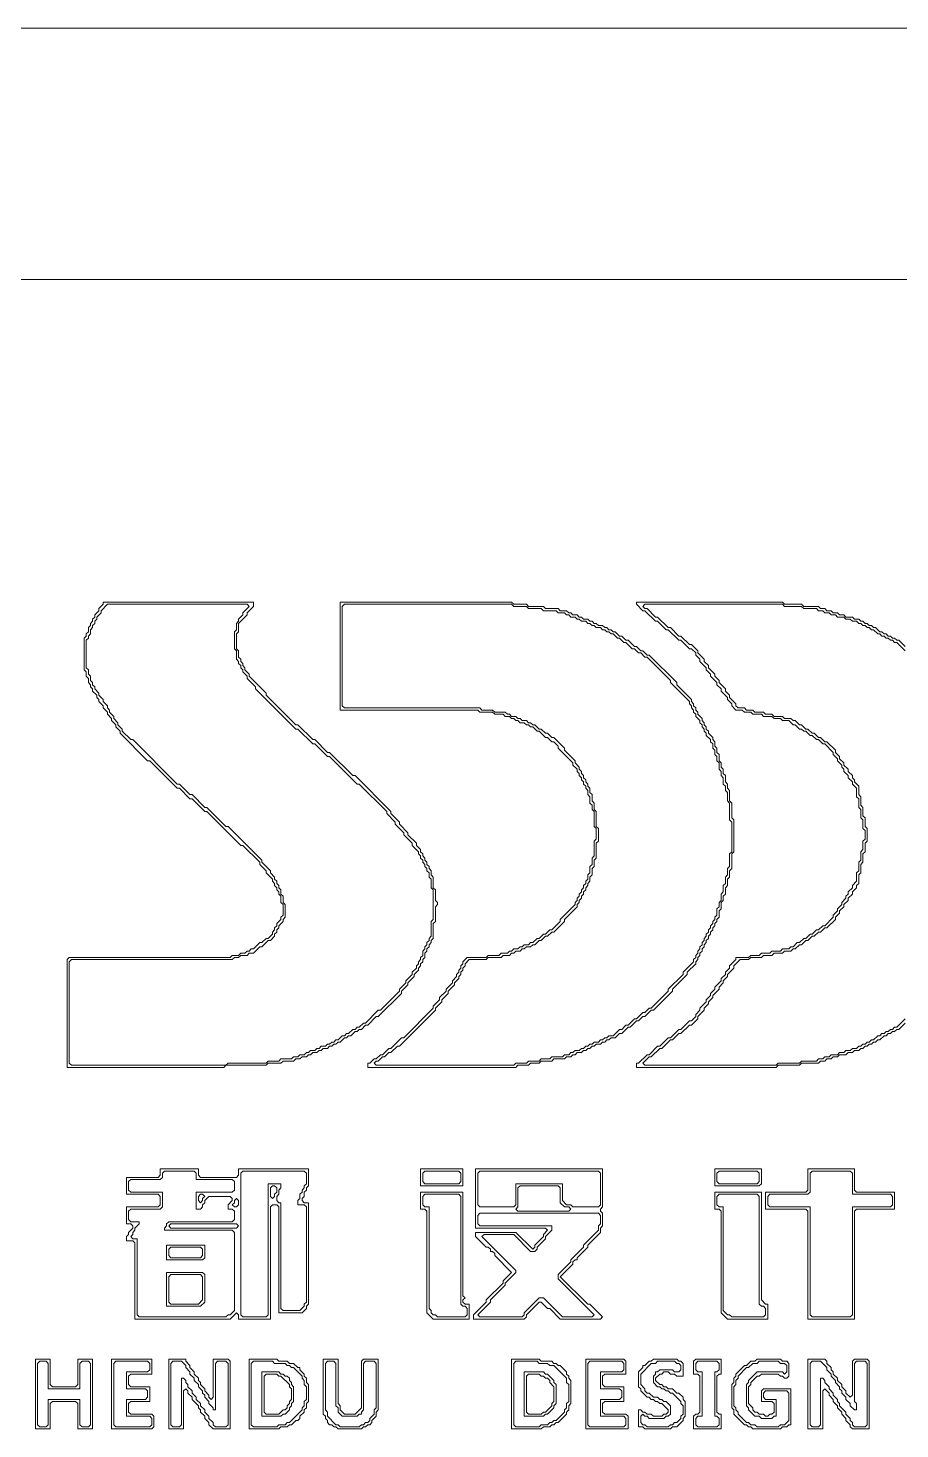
# Model space of a CAD drawing. Header units: millimetres. Extents: x 10 to 220, y 12 to 309.
# Drawn here: x 48 to 82.9, y 252.5 to 308.6 of the extents above; entities that cross this region are included whole.
import ezdxf

# ---------------------------------------------------------------- set-up
doc = ezdxf.new("R2010")
doc.units = ezdxf.units.MM
for name, color, linetype, lineweight in [('PAGE_001_TRACE_CURVE', 6, 'Continuous', 0), ('PAGE_001_TRACE_STRAIGHT', 5, 'Continuous', 0), ('PAGE_001_TRACE_TEXT_SYMBOL', 6, 'Continuous', 0)]:
    doc.layers.add(name, color=color, linetype=linetype, lineweight=lineweight)

msp = doc.modelspace()

# ---------------------------------------------------------------- linework, layer by layer
at = {"layer": 'PAGE_001_TRACE_CURVE', "color": 6}
for points in [[(51.048, 285.602), (51.048, 285.518), (50.878, 285.348), (50.878, 285.264), (50.709, 285.094), (50.709, 285.01), (50.624, 284.925), (50.624, 284.841), (50.54, 284.756), (50.54, 284.671), (50.455, 284.587), (50.455, 284.417), (50.37, 284.333), (50.37, 284.248), (50.286, 284.163), (50.286, 282.894), (50.37, 282.809), (50.37, 282.64), (50.455, 282.555), (50.455, 282.386), (50.54, 282.301), (50.54, 282.216), (50.624, 282.132), (50.624, 282.047), (50.794, 281.878), (50.794, 281.793), (50.878, 281.709), (50.878, 281.624), (51.048, 281.455), (51.048, 281.37), (51.217, 281.201), (51.217, 281.116), (51.386, 280.947), (51.386, 280.862), (51.556, 280.693), (51.556, 280.608), (51.725, 280.439), (51.725, 280.354), (52.826, 279.254), (52.91, 279.254), (54.011, 278.153), (54.095, 278.153), (54.519, 277.73), (54.603, 277.73), (55.111, 277.222), (55.196, 277.222), (56.55, 275.868), (56.635, 275.868), (57.312, 275.191), (57.312, 275.106), (57.566, 274.852), (57.566, 274.767), (57.82, 274.513), (57.82, 274.429), (57.905, 274.344), (57.905, 274.26), (57.99, 274.175), (57.99, 274.09), (58.074, 274.006), (58.074, 273.921), (58.159, 273.836), (58.159, 273.582), (58.244, 273.498), (58.244, 273.074)], [(50.54, 284.333), (50.54, 284.502), (50.624, 284.587), (50.624, 284.671), (50.709, 284.756), (50.709, 284.841), (50.794, 284.925), (50.794, 285.01), (50.963, 285.179), (50.963, 285.264), (51.217, 285.518)], [(56.635, 283.063), (56.635, 283.148), (56.55, 283.232), (56.55, 283.317), (56.466, 283.402), (56.466, 283.655), (56.381, 283.74), (56.381, 284.333), (56.466, 284.417), (56.466, 284.756), (56.804, 285.094), (56.804, 285.179), (57.058, 285.433), (57.058, 285.602), (51.048, 285.602)], [(51.217, 285.518), (56.804, 285.518), (56.889, 285.433), (56.635, 285.179), (56.635, 285.094), (56.466, 284.925), (56.466, 284.841), (56.381, 284.756), (56.381, 284.502), (56.296, 284.417), (56.296, 283.74), (56.381, 283.655), (56.381, 283.317), (56.466, 283.232), (56.466, 283.148), (56.55, 283.063), (56.55, 282.978), (56.635, 282.894), (56.635, 282.809), (56.804, 282.64), (56.804, 282.555), (57.143, 282.216), (57.143, 282.132), (58.751, 280.523), (58.836, 280.523), (59.429, 279.931), (59.513, 279.931), (60.021, 279.423), (60.106, 279.423), (61.206, 278.323), (61.291, 278.323), (62.392, 277.222), (62.392, 277.138), (62.73, 276.799), (62.73, 276.714), (63.069, 276.376), (63.069, 276.291), (63.408, 275.952), (63.408, 275.868), (63.662, 275.614), (63.662, 275.529), (63.746, 275.445), (63.746, 275.36), (63.831, 275.275), (63.831, 275.191), (63.915, 275.106), (63.915, 275.021), (64, 274.937), (64, 274.852), (64.085, 274.767), (64.085, 274.598), (64.169, 274.513), (64.169, 274.175), (64.254, 274.09), (64.254, 272.905), (64.169, 272.821), (64.169, 272.228), (64.085, 272.143), (64.085, 272.059), (64, 271.974), (64, 271.889), (63.915, 271.805), (63.915, 271.72), (63.831, 271.635)], [(60.529, 285.602), (60.529, 281.285), (66.032, 281.285), (66.117, 281.201), (66.624, 281.201), (66.709, 281.116), (67.048, 281.116), (67.132, 281.031), (67.302, 281.031), (67.386, 280.947), (67.471, 280.947), (67.556, 280.862), (67.64, 280.862), (67.725, 280.777), (67.894, 280.777), (67.979, 280.693), (68.064, 280.693), (68.148, 280.608), (68.233, 280.608), (68.402, 280.439), (68.487, 280.439), (68.741, 280.185), (68.826, 280.185), (68.995, 280.016), (69.08, 280.016), (69.249, 279.846), (69.249, 279.762), (69.841, 279.169), (69.841, 279.084), (70.011, 278.915), (70.011, 278.831), (70.095, 278.746), (70.095, 278.661), (70.18, 278.577), (70.18, 278.492), (70.265, 278.407), (70.265, 278.323), (70.349, 278.238), (70.349, 278.153), (70.434, 278.069), (70.434, 277.899), (70.519, 277.815), (70.519, 277.561), (70.603, 277.476), (70.603, 277.307), (70.688, 277.222), (70.688, 276.63), (70.773, 276.545), (70.773, 276.122), (70.688, 276.037), (70.688, 275.445), (70.603, 275.36), (70.603, 275.106), (70.519, 275.021), (70.519, 274.767), (70.434, 274.683), (70.434, 274.513), (70.349, 274.429), (70.349, 274.344), (70.265, 274.26), (70.265, 274.175), (70.18, 274.09), (70.18, 274.006), (70.095, 273.921)], [(71.281, 284.502), (71.196, 284.587), (71.111, 284.587), (71.027, 284.671), (70.857, 284.671), (70.773, 284.756), (70.688, 284.756), (70.603, 284.841), (70.519, 284.841), (70.434, 284.925), (70.265, 284.925), (70.18, 285.01), (70.095, 285.01), (70.011, 285.094), (69.841, 285.094), (69.757, 285.179), (69.672, 285.179), (69.587, 285.264), (69.333, 285.264), (69.249, 285.348), (68.741, 285.348), (68.656, 285.433), (68.064, 285.433), (67.979, 285.518), (67.471, 285.518), (67.386, 285.602), (60.529, 285.602)], [(60.614, 285.433), (60.699, 285.518), (67.386, 285.518), (67.471, 285.433), (67.979, 285.433), (68.064, 285.348), (68.572, 285.348), (68.656, 285.264), (69.164, 285.264), (69.249, 285.179), (69.503, 285.179), (69.587, 285.094), (69.672, 285.094), (69.757, 285.01), (69.926, 285.01), (70.011, 284.925), (70.095, 284.925), (70.18, 284.841), (70.349, 284.841), (70.434, 284.756), (70.519, 284.756), (70.603, 284.671), (70.688, 284.671), (70.773, 284.587), (70.942, 284.587), (71.027, 284.502), (71.111, 284.502), (71.196, 284.417), (71.281, 284.417), (71.365, 284.333), (71.45, 284.333), (71.619, 284.163), (71.704, 284.163), (71.873, 283.994), (71.958, 283.994), (72.212, 283.74), (72.296, 283.74), (72.466, 283.571), (72.55, 283.571), (72.72, 283.402), (72.804, 283.402), (73.736, 282.47), (73.736, 282.386), (74.498, 281.624), (74.498, 281.539), (74.582, 281.455), (74.582, 281.37), (74.667, 281.285), (74.667, 281.201), (74.751, 281.116), (74.751, 281.031), (74.921, 280.862), (74.921, 280.777), (75.005, 280.693), (75.005, 280.608), (75.09, 280.523), (75.09, 280.439), (75.175, 280.354), (75.175, 280.27), (75.344, 280.1), (75.344, 280.016), (75.429, 279.931), (75.429, 279.762), (75.513, 279.677)], [(72.381, 285.602), (72.381, 285.518), (72.635, 285.264), (72.72, 285.264), (73.143, 284.841), (73.228, 284.841), (73.566, 284.502), (73.651, 284.502), (74.074, 284.079), (74.159, 284.079), (74.498, 283.74), (74.582, 283.74), (74.751, 283.571), (74.751, 283.486), (74.921, 283.317), (74.921, 283.232), (75.175, 282.978), (75.175, 282.894), (75.344, 282.724), (75.344, 282.64), (75.598, 282.386), (75.598, 282.301), (75.767, 282.132), (75.767, 282.047), (76.021, 281.793), (76.021, 281.709), (76.191, 281.539), (76.191, 281.455), (76.36, 281.285), (76.614, 281.285), (76.699, 281.201), (76.953, 281.201), (77.037, 281.116), (77.376, 281.116), (77.46, 281.031), (77.799, 281.031), (77.884, 280.947), (78.138, 280.947), (78.222, 280.862), (78.476, 280.862), (78.646, 280.693), (78.73, 280.693), (78.9, 280.523), (78.984, 280.523), (79.069, 280.439), (79.154, 280.439), (79.323, 280.27), (79.408, 280.27), (79.577, 280.1), (79.662, 280.1), (79.831, 279.931), (79.916, 279.931), (80.254, 279.592), (80.254, 279.508), (80.423, 279.338), (80.423, 279.254), (80.593, 279.084), (80.593, 279), (80.677, 278.915), (80.677, 278.831), (80.847, 278.661), (80.847, 278.577), (81.016, 278.407), (81.016, 278.323)], [(83.132, 283.825), (82.878, 284.079), (82.794, 284.079), (82.709, 284.163), (82.625, 284.163), (82.54, 284.248), (82.455, 284.248), (82.371, 284.333), (82.286, 284.333), (82.201, 284.417), (82.117, 284.417), (81.947, 284.587), (81.863, 284.587), (81.778, 284.671), (81.693, 284.671), (81.609, 284.756), (81.524, 284.756), (81.439, 284.841), (81.355, 284.841), (81.27, 284.925), (81.101, 284.925), (81.016, 285.01), (80.762, 285.01), (80.677, 285.094), (80.508, 285.094), (80.423, 285.179), (80.254, 285.179), (80.169, 285.264), (80, 285.264), (79.916, 285.348), (79.746, 285.348), (79.662, 285.433), (79.069, 285.433), (78.984, 285.518), (78.307, 285.518), (78.222, 285.602), (72.381, 285.602)], [(72.635, 285.433), (72.72, 285.518), (78.222, 285.518), (78.307, 285.433), (78.984, 285.433), (79.069, 285.348), (79.577, 285.348), (79.662, 285.264), (79.831, 285.264), (79.916, 285.179), (80.085, 285.179), (80.169, 285.094), (80.339, 285.094), (80.423, 285.01), (80.677, 285.01), (80.762, 284.925), (80.931, 284.925), (81.016, 284.841), (81.185, 284.841), (81.27, 284.756), (81.355, 284.756), (81.439, 284.671), (81.524, 284.671), (81.609, 284.587), (81.693, 284.587), (81.778, 284.502), (81.863, 284.502), (82.032, 284.333), (82.117, 284.333), (82.201, 284.248), (82.286, 284.248), (82.371, 284.163), (82.455, 284.163), (82.54, 284.079), (82.625, 284.079), (82.709, 283.994), (82.794, 283.994), (83.132, 283.655)], [(69.503, 279.677), (69.503, 279.762), (69.08, 280.185), (68.995, 280.185), (68.826, 280.354), (68.741, 280.354), (68.572, 280.523), (68.487, 280.523), (68.318, 280.693), (68.233, 280.693), (68.148, 280.777), (68.064, 280.777), (67.979, 280.862), (67.81, 280.862), (67.725, 280.947), (67.64, 280.947), (67.556, 281.031), (67.386, 281.031), (67.302, 281.116), (67.217, 281.116), (67.132, 281.201), (66.709, 281.201), (66.624, 281.285), (66.201, 281.285), (66.117, 281.37), (60.699, 281.37), (60.614, 281.455), (60.614, 285.433)], [(80.339, 279.592), (80.339, 279.677), (80, 280.016), (79.916, 280.016), (79.746, 280.185), (79.662, 280.185), (79.492, 280.354), (79.408, 280.354), (79.238, 280.523), (79.154, 280.523), (78.984, 280.693), (78.9, 280.693), (78.73, 280.862), (78.646, 280.862), (78.561, 280.947), (78.307, 280.947), (78.222, 281.031), (77.884, 281.031), (77.799, 281.116), (77.545, 281.116), (77.46, 281.201), (77.122, 281.201), (77.037, 281.285), (76.783, 281.285), (76.699, 281.37), (76.445, 281.37), (76.36, 281.455), (76.36, 281.539), (76.106, 281.793), (76.106, 281.878), (75.937, 282.047), (75.937, 282.132), (75.683, 282.386), (75.683, 282.47), (75.513, 282.64), (75.513, 282.724), (75.259, 282.978), (75.259, 283.063), (75.09, 283.232), (75.09, 283.317), (74.836, 283.571), (74.836, 283.655), (74.582, 283.909), (74.498, 283.909), (74.159, 284.248), (74.074, 284.248), (73.736, 284.587), (73.651, 284.587), (73.228, 285.01), (73.143, 285.01), (72.804, 285.348), (72.72, 285.348), (72.635, 285.433)], [(75.852, 273.667), (75.852, 273.836), (75.937, 273.921), (75.937, 274.175), (76.021, 274.26), (76.021, 274.513), (76.106, 274.598), (76.106, 274.852), (76.191, 274.937), (76.191, 275.529), (76.275, 275.614), (76.275, 276.884), (76.191, 276.968), (76.191, 277.561), (76.106, 277.645), (76.106, 278.069), (76.021, 278.153), (76.021, 278.323), (75.937, 278.407), (75.937, 278.661), (75.852, 278.746), (75.852, 278.915), (75.767, 279), (75.767, 279.169), (75.683, 279.254), (75.683, 279.508), (75.598, 279.592), (75.598, 279.762), (75.513, 279.846), (75.513, 280.016), (75.429, 280.1), (75.429, 280.185), (75.259, 280.354), (75.259, 280.439), (75.175, 280.523), (75.175, 280.608), (75.09, 280.693), (75.09, 280.777), (75.005, 280.862), (75.005, 280.947), (74.836, 281.116), (74.836, 281.201), (74.751, 281.285), (74.751, 281.37), (74.667, 281.455), (74.667, 281.539), (74.582, 281.624), (74.582, 281.709), (73.99, 282.301), (73.99, 282.386), (72.889, 283.486), (72.804, 283.486), (72.635, 283.655), (72.55, 283.655), (72.381, 283.825), (72.296, 283.825), (72.042, 284.079), (71.958, 284.079), (71.789, 284.248), (71.704, 284.248), (71.535, 284.417), (71.45, 284.417), (71.365, 284.502), (71.281, 284.502)], [(57.397, 271.805), (57.651, 272.059), (57.736, 272.059), (57.905, 272.228), (57.905, 272.313), (57.99, 272.397), (57.99, 272.482), (58.074, 272.567), (58.074, 272.651), (58.244, 272.821), (58.244, 272.905), (58.328, 272.99), (58.328, 273.498), (58.244, 273.582), (58.244, 273.836), (58.159, 273.921), (58.159, 274.09), (58.074, 274.175), (58.074, 274.26), (57.99, 274.344), (57.99, 274.429), (57.905, 274.513), (57.905, 274.598), (57.736, 274.767), (57.736, 274.852), (57.397, 275.191), (57.397, 275.275), (56.042, 276.63), (55.958, 276.63), (55.196, 277.391), (55.111, 277.391), (54.603, 277.899), (54.519, 277.899), (54.095, 278.323), (54.011, 278.323), (52.233, 280.1), (52.148, 280.1), (51.81, 280.439), (51.81, 280.523), (51.64, 280.693), (51.64, 280.777), (51.471, 280.947), (51.471, 281.031), (51.302, 281.201), (51.302, 281.285), (51.217, 281.37), (51.217, 281.455), (51.048, 281.624), (51.048, 281.709), (50.878, 281.878), (50.878, 281.962), (50.709, 282.132), (50.709, 282.216), (50.624, 282.301), (50.624, 282.386), (50.54, 282.47), (50.54, 282.64), (50.455, 282.724), (50.455, 282.894), (50.37, 282.978), (50.37, 284.079), (50.455, 284.163), (50.455, 284.248), (50.54, 284.333)], [(62.984, 270.027), (63.238, 270.281), (63.238, 270.366), (63.492, 270.62), (63.492, 270.704), (63.662, 270.874), (63.662, 270.958), (63.746, 271.043), (63.746, 271.128), (63.831, 271.212), (63.831, 271.297), (63.915, 271.381), (63.915, 271.551), (64, 271.635), (64, 271.72), (64.085, 271.805), (64.085, 271.889), (64.169, 271.974), (64.169, 272.059), (64.254, 272.143), (64.254, 272.736), (64.339, 272.821), (64.339, 273.413), (64.423, 273.498), (64.423, 273.582), (64.339, 273.667), (64.339, 274.09), (64.254, 274.175), (64.254, 274.598), (64.169, 274.683), (64.169, 274.852), (64.085, 274.937), (64.085, 275.021), (64, 275.106), (64, 275.191), (63.915, 275.275), (63.915, 275.36), (63.831, 275.445), (63.831, 275.529), (63.746, 275.614), (63.746, 275.699), (63.577, 275.868), (63.577, 275.952), (63.238, 276.291), (63.238, 276.376), (62.9, 276.714), (62.9, 276.799), (62.561, 277.138), (62.561, 277.222), (61.122, 278.661), (61.037, 278.661), (60.106, 279.592), (60.021, 279.592), (59.513, 280.1), (59.429, 280.1), (58.836, 280.693), (58.751, 280.693), (57.566, 281.878), (57.566, 281.962), (56.889, 282.64), (56.889, 282.724), (56.72, 282.894), (56.72, 282.978), (56.635, 283.063)], [(66.963, 271.381), (67.048, 271.466), (67.302, 271.466), (67.386, 271.551), (67.471, 271.551), (67.556, 271.635), (67.725, 271.635), (67.81, 271.72), (67.894, 271.72), (67.979, 271.805), (68.148, 271.805), (68.233, 271.889), (68.318, 271.889), (68.487, 272.059), (68.572, 272.059), (68.741, 272.228), (68.826, 272.228), (68.995, 272.397), (69.08, 272.397), (69.503, 272.821), (69.503, 272.905), (70.011, 273.413), (70.011, 273.498), (70.095, 273.582), (70.095, 273.667), (70.18, 273.752), (70.18, 273.836), (70.265, 273.921), (70.265, 274.006), (70.349, 274.09), (70.349, 274.175), (70.434, 274.26), (70.434, 274.344), (70.519, 274.429), (70.519, 274.598), (70.603, 274.683), (70.603, 274.937), (70.688, 275.021), (70.688, 275.275), (70.773, 275.36), (70.773, 275.952), (70.857, 276.037), (70.857, 276.545), (70.773, 276.63), (70.773, 277.222), (70.688, 277.307), (70.688, 277.561), (70.603, 277.645), (70.603, 277.899), (70.519, 277.984), (70.519, 278.153), (70.434, 278.238), (70.434, 278.323), (70.349, 278.407), (70.349, 278.492), (70.265, 278.577), (70.265, 278.661), (70.18, 278.746), (70.18, 278.831), (70.095, 278.915), (70.095, 279), (69.926, 279.169), (69.926, 279.254), (69.503, 279.677)], [(75.513, 279.677), (75.513, 279.508), (75.598, 279.423), (75.598, 279.254), (75.683, 279.169), (75.683, 278.915), (75.767, 278.831), (75.767, 278.661), (75.852, 278.577), (75.852, 278.323), (75.937, 278.238), (75.937, 278.069), (76.021, 277.984), (76.021, 277.645), (76.106, 277.561), (76.106, 276.884), (76.191, 276.799), (76.191, 275.614), (76.106, 275.529), (76.106, 275.021), (76.021, 274.937), (76.021, 274.683), (75.937, 274.598), (75.937, 274.344), (75.852, 274.26), (75.852, 274.006), (75.767, 273.921), (75.767, 273.667), (75.683, 273.582), (75.683, 273.413), (75.598, 273.328), (75.598, 273.074), (75.513, 272.99), (75.513, 272.905), (75.429, 272.821), (75.429, 272.736), (75.344, 272.651), (75.344, 272.567), (75.259, 272.482), (75.259, 272.397), (75.175, 272.313), (75.175, 272.228), (75.09, 272.143), (75.09, 272.059), (75.005, 271.974), (75.005, 271.889), (74.921, 271.805), (74.921, 271.72), (74.836, 271.635), (74.836, 271.551), (74.751, 271.466), (74.751, 271.381), (74.667, 271.297), (74.667, 271.212), (74.244, 270.789), (74.244, 270.704), (73.651, 270.112), (73.651, 270.027), (72.974, 269.35), (72.889, 269.35), (72.72, 269.181), (72.635, 269.181), (72.381, 268.927), (72.296, 268.927)], [(76.275, 271.043), (76.529, 271.297), (76.868, 271.297), (76.953, 271.381), (77.376, 271.381), (77.46, 271.466), (77.799, 271.466), (77.884, 271.551), (78.222, 271.551), (78.307, 271.635), (78.561, 271.635), (78.646, 271.72), (78.73, 271.72), (78.9, 271.889), (78.984, 271.889), (79.154, 272.059), (79.238, 272.059), (79.408, 272.228), (79.492, 272.228), (79.662, 272.397), (79.746, 272.397), (79.916, 272.567), (80, 272.567), (80.339, 272.905), (80.339, 272.99), (80.508, 273.159), (80.508, 273.244), (80.677, 273.413), (80.677, 273.498), (80.847, 273.667), (80.847, 273.752), (81.016, 273.921), (81.016, 274.006), (81.185, 274.175), (81.185, 274.26), (81.27, 274.344), (81.27, 274.683), (81.355, 274.767), (81.355, 275.106), (81.439, 275.191), (81.439, 275.529), (81.524, 275.614), (81.524, 275.952), (81.609, 276.037), (81.609, 276.545), (81.524, 276.63), (81.524, 276.968), (81.439, 277.053), (81.439, 277.391), (81.355, 277.476), (81.355, 277.815), (81.27, 277.899), (81.27, 278.238), (81.101, 278.407), (81.101, 278.492), (81.016, 278.577), (81.016, 278.661), (80.847, 278.831), (80.847, 278.915), (80.677, 279.084), (80.677, 279.169), (80.508, 279.338), (80.508, 279.423), (80.339, 279.592)], [(81.016, 278.323), (81.185, 278.153), (81.185, 277.815), (81.27, 277.73), (81.27, 277.391), (81.355, 277.307), (81.355, 276.968), (81.439, 276.884), (81.439, 276.545), (81.524, 276.46), (81.524, 276.122), (81.439, 276.037), (81.439, 275.699), (81.355, 275.614), (81.355, 275.275), (81.27, 275.191), (81.27, 274.852), (81.185, 274.767), (81.185, 274.429), (81.016, 274.26), (81.016, 274.175), (80.847, 274.006), (80.847, 273.921), (80.762, 273.836), (80.762, 273.752), (80.593, 273.582), (80.593, 273.498), (80.423, 273.328), (80.423, 273.244), (80.254, 273.074), (80.254, 272.99), (79.916, 272.651), (79.831, 272.651), (79.662, 272.482), (79.577, 272.482), (79.408, 272.313), (79.323, 272.313), (79.154, 272.143), (79.069, 272.143), (78.9, 271.974), (78.815, 271.974), (78.646, 271.805), (78.561, 271.805), (78.476, 271.72), (78.222, 271.72), (78.138, 271.635), (77.799, 271.635), (77.714, 271.551), (77.376, 271.551), (77.291, 271.466), (76.953, 271.466), (76.868, 271.381), (76.36, 271.381), (76.36, 271.297), (76.106, 271.043), (76.106, 270.958), (75.937, 270.789), (75.937, 270.704), (75.767, 270.535), (75.767, 270.45), (75.513, 270.196), (75.513, 270.112), (75.344, 269.942), (75.344, 269.858)], [(70.095, 273.921), (70.095, 273.836), (70.011, 273.752), (70.011, 273.667), (69.926, 273.582), (69.926, 273.498), (69.333, 272.905), (69.333, 272.821), (68.995, 272.482), (68.91, 272.482), (68.741, 272.313), (68.656, 272.313), (68.487, 272.143), (68.402, 272.143), (68.233, 271.974), (68.148, 271.974), (68.064, 271.889), (67.894, 271.889), (67.81, 271.805), (67.725, 271.805), (67.64, 271.72), (67.471, 271.72), (67.386, 271.635), (67.302, 271.635), (67.217, 271.551), (66.963, 271.551), (66.878, 271.466), (66.455, 271.466), (66.371, 271.381), (65.609, 271.381), (65.439, 271.212), (65.439, 271.128), (65.355, 271.043), (65.355, 270.958), (65.27, 270.874), (65.27, 270.789), (65.185, 270.704), (65.185, 270.62), (65.016, 270.45), (65.016, 270.366), (64.762, 270.112), (64.762, 270.027), (64.508, 269.773), (64.508, 269.689), (64.254, 269.435), (64.254, 269.35), (63.069, 268.165), (62.984, 268.165), (62.561, 267.742), (62.476, 267.742), (62.222, 267.488), (62.138, 267.488), (61.968, 267.318), (61.884, 267.318), (61.714, 267.149), (61.63, 267.149), (61.63, 266.98), (67.556, 266.98), (67.64, 267.064), (68.064, 267.064), (68.148, 267.149), (68.487, 267.149), (68.572, 267.234), (68.995, 267.234)], [(68.995, 267.234), (69.08, 267.318), (69.503, 267.318), (69.587, 267.403), (69.757, 267.403), (69.841, 267.488), (69.926, 267.488), (70.011, 267.572), (70.18, 267.572), (70.265, 267.657), (70.349, 267.657), (70.434, 267.742), (70.519, 267.742), (70.603, 267.826), (70.688, 267.826), (70.773, 267.911), (70.942, 267.911), (71.027, 267.996), (71.111, 267.996), (71.196, 268.08), (71.281, 268.08), (71.365, 268.165), (71.535, 268.165), (71.704, 268.334), (71.789, 268.334), (72.042, 268.588), (72.127, 268.588), (72.381, 268.842), (72.466, 268.842), (72.635, 269.011), (72.72, 269.011), (72.974, 269.265), (73.058, 269.265), (73.82, 270.027), (73.82, 270.112), (74.413, 270.704), (74.413, 270.789), (74.751, 271.128), (74.751, 271.212), (74.836, 271.297), (74.836, 271.381), (74.921, 271.466), (74.921, 271.551), (75.005, 271.635), (75.005, 271.72), (75.09, 271.805), (75.09, 271.889), (75.175, 271.974), (75.175, 272.059), (75.259, 272.143), (75.259, 272.228), (75.344, 272.313), (75.344, 272.397), (75.429, 272.482), (75.429, 272.567), (75.513, 272.651), (75.513, 272.736), (75.598, 272.821), (75.598, 272.905), (75.683, 272.99), (75.683, 273.244), (75.767, 273.328), (75.767, 273.582), (75.852, 273.667)], [(58.244, 273.074), (58.159, 272.99), (58.159, 272.905), (57.99, 272.736), (57.99, 272.651), (57.905, 272.567), (57.905, 272.482), (57.82, 272.397), (57.82, 272.313), (57.651, 272.143), (57.566, 272.143), (57.397, 271.974), (57.312, 271.974), (57.058, 271.72), (56.974, 271.72), (56.889, 271.635), (56.804, 271.635), (56.72, 271.551), (56.55, 271.551), (56.466, 271.466), (56.212, 271.466), (56.127, 271.381), (49.693, 271.381), (49.609, 271.297), (49.609, 266.98), (55.873, 266.98), (55.958, 267.064), (57.566, 267.064), (57.651, 267.149), (58.159, 267.149), (58.244, 267.234), (58.667, 267.234), (58.751, 267.318), (58.921, 267.318), (59.005, 267.403), (59.175, 267.403), (59.259, 267.488), (59.344, 267.488), (59.429, 267.572), (59.598, 267.572), (59.683, 267.657), (59.767, 267.657), (59.852, 267.742), (60.021, 267.742), (60.106, 267.826), (60.191, 267.826), (60.275, 267.911), (60.36, 267.911), (60.445, 267.996), (60.529, 267.996), (60.699, 268.165), (60.783, 268.165), (60.868, 268.25), (60.953, 268.25), (61.122, 268.419), (61.206, 268.419), (61.291, 268.503), (61.376, 268.503), (61.545, 268.673), (61.63, 268.673), (61.968, 269.011), (62.053, 269.011), (62.984, 269.942), (62.984, 270.027)], [(63.831, 271.635), (63.831, 271.466), (63.746, 271.381), (63.746, 271.297), (63.662, 271.212), (63.662, 271.128), (63.577, 271.043), (63.577, 270.958), (63.408, 270.789), (63.408, 270.704), (63.154, 270.45), (63.154, 270.366), (62.9, 270.112), (62.9, 270.027), (62.138, 269.265), (62.053, 269.265), (61.545, 268.757), (61.46, 268.757), (61.291, 268.588), (61.206, 268.588), (61.122, 268.503), (61.037, 268.503), (60.868, 268.334), (60.783, 268.334), (60.699, 268.25), (60.614, 268.25), (60.445, 268.08), (60.36, 268.08), (60.275, 267.996), (60.191, 267.996), (60.106, 267.911), (60.021, 267.911), (59.937, 267.826), (59.767, 267.826), (59.683, 267.742), (59.598, 267.742), (59.513, 267.657), (59.344, 267.657), (59.259, 267.572), (59.175, 267.572), (59.09, 267.488), (58.921, 267.488), (58.836, 267.403), (58.667, 267.403), (58.582, 267.318), (58.159, 267.318), (58.074, 267.234), (57.651, 267.234), (57.566, 267.149), (56.042, 267.149), (55.958, 267.064), (49.778, 267.064), (49.693, 267.149), (49.693, 271.212), (49.778, 271.297), (56.212, 271.297), (56.296, 271.381), (56.466, 271.381), (56.55, 271.466), (56.804, 271.466), (56.889, 271.551), (57.058, 271.551), (57.312, 271.805), (57.397, 271.805)], [(72.296, 268.927), (72.042, 268.673), (71.958, 268.673), (71.789, 268.503), (71.704, 268.503), (71.45, 268.25), (71.281, 268.25), (71.196, 268.165), (71.111, 268.165), (71.027, 268.08), (70.942, 268.08), (70.857, 267.996), (70.688, 267.996), (70.603, 267.911), (70.519, 267.911), (70.434, 267.826), (70.349, 267.826), (70.265, 267.742), (70.18, 267.742), (70.095, 267.657), (69.926, 267.657), (69.841, 267.572), (69.757, 267.572), (69.672, 267.488), (69.503, 267.488), (69.418, 267.403), (68.995, 267.403), (68.91, 267.318), (68.572, 267.318), (68.487, 267.234), (68.064, 267.234), (67.979, 267.149), (67.556, 267.149), (67.471, 267.064), (61.968, 267.064), (61.884, 267.149), (61.968, 267.234), (62.053, 267.234), (62.222, 267.403), (62.307, 267.403), (62.476, 267.572), (62.561, 267.572), (62.815, 267.826), (62.9, 267.826), (64.339, 269.265), (64.339, 269.35), (64.593, 269.604), (64.593, 269.689), (64.847, 269.942), (64.847, 270.027), (65.101, 270.281), (65.101, 270.366), (65.27, 270.535), (65.27, 270.62), (65.355, 270.704), (65.355, 270.789), (65.439, 270.874), (65.439, 270.958), (65.524, 271.043), (65.524, 271.128), (65.693, 271.297), (66.371, 271.297), (66.455, 271.381), (66.963, 271.381)], [(83.132, 268.927), (82.794, 268.588), (82.709, 268.588), (82.625, 268.503), (82.54, 268.503), (82.455, 268.419), (82.371, 268.419), (82.286, 268.334), (82.201, 268.334), (82.117, 268.25), (82.032, 268.25), (81.863, 268.08), (81.778, 268.08), (81.693, 267.996), (81.609, 267.996), (81.524, 267.911), (81.439, 267.911), (81.355, 267.826), (81.27, 267.826), (81.185, 267.742), (81.016, 267.742), (80.931, 267.657), (80.762, 267.657), (80.677, 267.572), (80.508, 267.572), (80.423, 267.488), (80.169, 267.488), (80.085, 267.403), (79.916, 267.403), (79.831, 267.318), (79.662, 267.318), (79.577, 267.234), (78.984, 267.234), (78.9, 267.149), (78.053, 267.149), (77.968, 267.064), (72.72, 267.064), (72.635, 267.149), (72.889, 267.403), (72.974, 267.403), (73.312, 267.742), (73.397, 267.742), (73.736, 268.08), (73.82, 268.08), (74.074, 268.334), (74.159, 268.334), (74.498, 268.673), (74.582, 268.673), (74.836, 268.927), (74.836, 269.011), (75.09, 269.265), (75.09, 269.35), (75.259, 269.519), (75.259, 269.604), (75.429, 269.773), (75.429, 269.858), (75.683, 270.112), (75.683, 270.196), (75.852, 270.366), (75.852, 270.45), (76.021, 270.62), (76.021, 270.704), (76.275, 270.958), (76.275, 271.043)], [(75.344, 269.858), (75.175, 269.689), (75.175, 269.604), (74.921, 269.35), (74.921, 269.265), (74.751, 269.096), (74.751, 269.011), (74.582, 268.842), (74.498, 268.842), (74.159, 268.503), (74.074, 268.503), (73.736, 268.165), (73.651, 268.165), (73.312, 267.826), (73.228, 267.826), (72.889, 267.488), (72.804, 267.488), (72.466, 267.149), (72.381, 267.149), (72.381, 266.98), (77.968, 266.98), (78.053, 267.064), (78.9, 267.064), (78.984, 267.149), (79.662, 267.149), (79.746, 267.234), (79.916, 267.234), (80, 267.318), (80.169, 267.318), (80.254, 267.403), (80.423, 267.403), (80.508, 267.488), (80.762, 267.488), (80.847, 267.572), (81.016, 267.572), (81.101, 267.657), (81.27, 267.657), (81.355, 267.742), (81.439, 267.742), (81.524, 267.826), (81.609, 267.826), (81.693, 267.911), (81.778, 267.911), (81.863, 267.996), (81.947, 267.996), (82.032, 268.08), (82.117, 268.08), (82.286, 268.25), (82.371, 268.25), (82.455, 268.334), (82.54, 268.334), (82.625, 268.419), (82.709, 268.419), (82.794, 268.503), (82.878, 268.503), (83.132, 268.757)]]:
    msp.add_lwpolyline(points, dxfattribs=at)
at = {"layer": 'PAGE_001_TRACE_STRAIGHT', "color": 5}
for p, q in [((10.041, 308.589), (219.689, 308.589)), ((34.912, 298.524), (209.902, 298.524))]:
    msp.add_line(p, q, dxfattribs=at)
at = {"layer": 'PAGE_001_TRACE_TEXT_SYMBOL', "color": 6}
for points in [[(53.333, 262.917), (53.333, 262.663), (53.249, 262.578), (51.979, 262.578), (51.979, 261.901), (53.249, 261.901), (53.333, 261.816), (53.333, 261.478), (53.249, 261.393), (51.979, 261.393), (51.979, 260.716), (52.148, 260.716), (52.233, 260.631), (52.233, 260.547), (52.064, 260.377), (52.064, 260.293), (51.979, 260.208), (51.979, 260.039), (52.233, 260.039), (52.318, 259.954), (52.318, 256.907), (56.127, 256.907), (56.381, 257.161), (56.466, 257.076), (56.466, 256.907), (57.736, 256.907), (57.736, 261.393), (57.82, 261.478), (57.99, 261.478), (58.074, 261.393), (58.074, 257.161), (59.005, 257.161), (59.175, 257.33), (59.175, 257.415), (59.259, 257.499), (59.259, 261.562), (59.09, 261.562), (59.005, 261.647), (59.005, 261.732), (59.09, 261.816), (59.09, 261.986), (59.175, 262.07), (59.175, 262.155), (59.259, 262.24), (59.259, 262.917), (56.466, 262.917), (56.466, 262.663), (56.381, 262.578), (54.942, 262.578), (54.857, 262.663), (54.857, 262.917)], [(53.418, 262.747), (53.503, 262.832), (54.688, 262.832), (54.773, 262.747), (54.773, 262.493), (56.212, 262.493), (56.296, 262.409), (56.296, 262.07), (56.212, 261.986), (54.773, 261.986), (54.773, 261.308), (54.942, 261.308), (55.027, 261.393), (55.027, 261.478), (55.111, 261.562), (55.111, 261.647), (55.281, 261.816), (56.127, 261.816), (56.212, 261.732), (56.212, 261.647), (56.042, 261.478), (56.042, 261.308), (56.212, 261.308), (56.296, 261.224), (56.296, 260.885), (56.212, 260.8), (53.672, 260.8), (53.587, 260.716), (53.587, 260.631), (53.503, 260.547), (53.503, 260.462), (56.212, 260.462), (56.296, 260.377), (56.296, 257.245), (56.127, 257.076), (56.042, 257.076), (55.958, 256.991), (52.487, 256.991), (52.402, 257.076), (52.402, 260.123), (52.233, 260.123), (52.148, 260.208), (52.233, 260.293), (52.233, 260.377), (52.318, 260.462), (52.318, 260.547), (52.487, 260.716), (52.487, 260.8), (52.148, 260.8), (52.064, 260.885), (52.064, 261.224), (52.148, 261.308), (53.333, 261.308), (53.418, 261.393), (53.418, 261.986), (52.148, 261.986), (52.064, 262.07), (52.064, 262.409), (52.148, 262.493), (53.333, 262.493), (53.418, 262.578)], [(56.55, 262.747), (56.635, 262.832), (59.09, 262.832), (59.175, 262.747), (59.175, 262.324), (59.09, 262.24), (59.09, 262.155), (59.005, 262.07), (59.005, 261.986), (58.921, 261.901), (58.921, 261.732), (58.836, 261.647), (58.836, 261.478), (59.09, 261.478), (59.175, 261.393), (59.175, 257.584), (59.09, 257.499), (59.09, 257.415), (58.921, 257.245), (58.244, 257.245), (58.159, 257.33), (58.159, 261.562), (58.074, 261.562), (57.99, 261.647), (57.99, 261.816), (58.074, 261.901), (58.074, 262.07), (58.159, 262.155), (58.159, 262.324), (57.651, 262.324), (57.651, 257.076), (57.566, 256.991), (56.635, 256.991), (56.55, 257.076)], [(63.746, 262.917), (63.746, 262.24), (65.439, 262.24), (65.439, 262.917)], [(63.831, 262.747), (63.915, 262.832), (65.27, 262.832), (65.355, 262.747), (65.355, 262.409), (65.27, 262.324), (63.915, 262.324), (63.831, 262.409)], [(65.947, 262.917), (65.947, 260.547), (68.741, 260.547), (68.826, 260.462), (68.656, 260.293), (68.656, 260.208), (68.318, 259.869), (68.318, 259.785), (68.233, 259.7), (67.556, 260.377), (65.947, 260.377), (65.947, 260.208), (66.371, 259.785), (66.455, 259.785), (66.54, 259.7), (66.54, 259.615), (66.624, 259.615), (66.709, 259.531), (66.709, 259.446), (67.386, 258.769), (67.048, 258.43), (67.048, 258.346), (66.371, 257.669), (66.371, 257.584), (65.863, 257.076), (65.863, 256.907), (67.894, 256.907), (67.979, 256.991), (67.979, 257.076), (68.487, 257.584), (68.572, 257.584), (68.826, 257.33), (68.91, 257.33), (69.333, 256.907), (70.942, 256.907), (71.027, 256.991), (70.519, 257.499), (70.434, 257.499), (69.333, 258.6), (69.841, 259.108), (69.841, 259.192), (69.926, 259.277), (70.011, 259.277), (70.011, 259.361), (70.434, 259.785), (70.434, 259.869), (70.942, 260.377), (70.942, 260.547), (71.027, 260.631), (71.027, 261.139), (70.942, 261.224), (70.942, 261.308), (71.027, 261.393), (71.027, 262.917)], [(66.032, 262.747), (66.117, 262.832), (70.857, 262.832), (70.942, 262.747), (70.942, 261.478), (70.857, 261.393), (69.841, 261.393), (69.757, 261.478), (69.587, 261.478), (69.418, 261.647), (69.418, 262.324), (67.556, 262.324), (67.556, 261.478), (67.471, 261.393), (66.117, 261.393), (66.032, 261.478)], [(75.513, 262.917), (75.513, 262.24), (77.291, 262.24), (77.376, 262.324), (77.376, 262.917)], [(75.598, 262.747), (75.683, 262.832), (77.207, 262.832), (77.291, 262.747), (77.291, 262.409), (77.207, 262.324), (75.683, 262.324), (75.598, 262.409)], [(79.238, 262.917), (79.238, 262.07), (79.154, 261.986), (77.545, 261.986), (77.545, 261.308), (79.154, 261.308), (79.238, 261.224), (79.238, 256.907), (81.101, 256.907), (81.101, 261.224), (81.185, 261.308), (82.709, 261.308), (82.709, 261.986), (81.185, 261.986), (81.101, 262.07), (81.101, 262.917)], [(79.323, 262.747), (79.408, 262.832), (80.931, 262.832), (81.016, 262.747), (81.016, 261.901), (82.54, 261.901), (82.625, 261.816), (82.625, 261.478), (82.54, 261.393), (81.016, 261.393), (81.016, 257.076), (80.931, 256.991), (79.408, 256.991), (79.323, 257.076), (79.323, 261.393), (77.714, 261.393), (77.63, 261.478), (77.63, 261.816), (77.714, 261.901), (79.238, 261.901), (79.323, 261.986)], [(57.736, 262.155), (57.82, 262.24), (57.905, 262.24), (57.99, 262.155), (57.99, 261.986), (57.905, 261.901), (57.905, 261.816), (57.82, 261.732), (57.736, 261.816)], [(63.746, 261.986), (63.746, 261.308), (63.915, 261.308), (64, 261.224), (64, 257.161), (64.254, 256.907), (65.693, 256.907), (65.693, 257.499), (65.524, 257.499), (65.439, 257.584), (65.439, 257.669), (65.524, 257.753), (65.439, 257.838), (65.439, 261.986)], [(67.64, 262.155), (67.725, 262.24), (69.249, 262.24), (69.333, 262.155), (69.333, 261.562), (69.503, 261.393), (69.672, 261.393), (69.757, 261.308), (69.672, 261.224), (67.64, 261.224), (67.556, 261.308), (67.64, 261.393)], [(75.513, 261.986), (75.513, 261.308), (75.683, 261.308), (75.767, 261.224), (75.767, 257.161), (76.021, 256.907), (77.63, 256.907), (77.63, 257.499), (77.545, 257.499), (77.376, 257.669), (77.376, 261.986)], [(54.857, 261.816), (54.942, 261.901), (55.027, 261.901), (55.111, 261.816), (55.027, 261.732), (55.027, 261.647), (54.942, 261.562), (54.857, 261.647)], [(56.296, 261.647), (56.381, 261.732), (56.466, 261.647), (56.466, 261.478), (56.381, 261.393), (56.296, 261.393), (56.212, 261.478), (56.296, 261.562)], [(63.831, 261.816), (63.915, 261.901), (65.27, 261.901), (65.355, 261.816), (65.355, 257.499), (65.439, 257.415), (65.524, 257.415), (65.609, 257.33), (65.609, 257.076), (65.524, 256.991), (64.423, 256.991), (64.339, 257.076), (64.254, 257.076), (64.169, 257.161), (64.169, 257.245), (64.085, 257.33), (64.085, 261.393), (63.915, 261.393), (63.831, 261.478)], [(75.598, 261.816), (75.683, 261.901), (77.207, 261.901), (77.291, 261.816), (77.291, 257.499), (77.376, 257.415), (77.46, 257.415), (77.545, 257.33), (77.545, 257.076), (77.46, 256.991), (76.191, 256.991), (76.106, 257.076), (76.021, 257.076), (75.852, 257.245), (75.852, 261.393), (75.683, 261.393), (75.598, 261.478)], [(66.032, 261.054), (66.117, 261.139), (70.857, 261.139), (70.942, 261.054), (70.942, 260.716), (70.857, 260.631), (70.857, 260.462), (70.265, 259.869), (70.265, 259.785), (69.757, 259.277), (69.757, 259.192), (69.249, 258.684), (69.249, 258.515), (70.688, 257.076), (70.603, 256.991), (69.418, 256.991), (68.656, 257.753), (68.487, 257.753), (67.894, 257.161), (67.894, 257.076), (67.81, 256.991), (66.117, 256.991), (66.032, 257.076), (66.54, 257.584), (66.54, 257.669), (67.132, 258.261), (67.132, 258.346), (67.556, 258.769), (67.556, 258.854), (66.201, 260.208), (66.286, 260.293), (67.471, 260.293), (68.148, 259.615), (68.318, 259.615), (68.402, 259.7), (68.402, 259.785), (68.741, 260.123), (68.741, 260.208), (68.995, 260.462), (68.995, 260.631), (66.117, 260.631), (66.032, 260.716)], [(53.672, 260.631), (53.757, 260.716), (56.381, 260.716), (56.466, 260.631), (56.381, 260.547), (53.757, 260.547)], [(53.587, 259.869), (53.587, 259.277), (55.027, 259.277), (55.111, 259.361), (55.111, 259.869)], [(53.672, 259.7), (53.757, 259.785), (54.942, 259.785), (55.027, 259.7), (55.027, 259.446), (54.942, 259.361), (53.757, 259.361), (53.672, 259.446)], [(53.587, 258.769), (53.587, 257.415), (54.942, 257.415), (55.111, 257.584), (55.111, 258.684), (55.027, 258.769)], [(53.672, 258.6), (53.757, 258.684), (54.942, 258.684), (55.027, 258.6), (55.027, 257.669), (54.857, 257.499), (53.757, 257.499), (53.672, 257.584)], [(48.339, 255.298), (48.339, 252.505), (48.931, 252.505), (48.931, 253.521), (49.016, 253.605), (49.947, 253.605), (50.032, 253.521), (50.032, 252.505), (50.624, 252.505), (50.624, 255.298), (50.032, 255.298), (50.032, 254.283), (49.947, 254.198), (49.016, 254.198), (48.931, 254.283), (48.931, 255.298)], [(48.423, 255.129), (48.508, 255.214), (48.762, 255.214), (48.847, 255.129), (48.847, 254.113), (50.117, 254.113), (50.117, 255.129), (50.201, 255.214), (50.455, 255.214), (50.54, 255.129), (50.54, 252.674), (50.455, 252.59), (50.201, 252.59), (50.117, 252.674), (50.117, 253.69), (48.847, 253.69), (48.847, 252.674), (48.762, 252.59), (48.508, 252.59), (48.423, 252.674)], [(51.386, 255.298), (51.386, 252.505), (52.995, 252.505), (53.079, 252.59), (53.079, 253.013), (52.995, 253.098), (52.148, 253.098), (52.064, 253.182), (52.064, 253.521), (52.148, 253.605), (52.91, 253.605), (52.91, 254.198), (52.148, 254.198), (52.064, 254.283), (52.064, 254.621), (52.148, 254.706), (52.995, 254.706), (52.995, 255.298)], [(51.471, 255.129), (51.556, 255.214), (52.826, 255.214), (52.91, 255.129), (52.91, 254.875), (52.826, 254.79), (51.979, 254.79), (51.979, 254.113), (52.741, 254.113), (52.826, 254.029), (52.826, 253.775), (52.741, 253.69), (51.979, 253.69), (51.979, 253.013), (52.91, 253.013), (52.995, 252.928), (52.995, 252.674), (52.91, 252.59), (51.556, 252.59), (51.471, 252.674)], [(53.672, 255.298), (53.672, 252.505), (54.265, 252.505), (54.265, 254.029), (54.349, 254.113), (54.434, 254.029), (54.434, 253.944), (54.603, 253.775), (54.603, 253.69), (54.857, 253.436), (54.857, 253.351), (54.942, 253.267), (54.942, 253.182), (55.111, 253.013), (55.111, 252.928), (55.281, 252.759), (55.281, 252.674), (55.45, 252.505), (56.127, 252.505), (56.127, 255.214), (56.042, 255.298), (55.45, 255.298), (55.45, 253.775), (55.365, 253.69), (55.281, 253.775), (55.281, 253.859), (55.111, 254.029), (55.111, 254.113), (54.942, 254.283), (54.942, 254.367), (54.857, 254.452), (54.857, 254.537), (54.688, 254.706), (54.688, 254.79), (54.519, 254.96), (54.519, 255.044), (54.349, 255.214), (54.349, 255.298)], [(53.757, 255.129), (53.841, 255.214), (54.18, 255.214), (54.349, 255.044), (54.349, 254.96), (54.519, 254.79), (54.519, 254.706), (54.688, 254.537), (54.688, 254.452), (54.857, 254.283), (54.857, 254.198), (55.027, 254.029), (55.027, 253.944), (55.111, 253.859), (55.111, 253.775), (55.281, 253.605), (55.281, 253.521), (55.45, 253.351), (55.45, 253.267), (55.535, 253.267), (55.535, 255.129), (55.619, 255.214), (55.958, 255.214), (56.042, 255.129), (56.042, 252.674), (55.958, 252.59), (55.535, 252.59), (55.45, 252.674), (55.45, 252.759), (55.281, 252.928), (55.281, 253.013), (55.111, 253.182), (55.111, 253.267), (54.942, 253.436), (54.942, 253.521), (54.773, 253.69), (54.773, 253.775), (54.603, 253.944), (54.603, 254.029), (54.434, 254.198), (54.434, 254.283), (54.349, 254.367), (54.349, 254.452), (54.265, 254.537), (54.18, 254.537), (54.18, 252.674), (54.095, 252.59), (53.841, 252.59), (53.757, 252.674)], [(56.889, 255.298), (56.889, 252.505), (58.074, 252.505), (58.159, 252.59), (58.413, 252.59), (58.497, 252.674), (58.582, 252.674), (58.751, 252.844), (58.836, 252.844), (58.921, 252.928), (58.921, 253.013), (59.09, 253.182), (59.09, 253.267), (59.175, 253.351), (59.175, 253.521), (59.259, 253.605), (59.259, 254.283), (59.175, 254.367), (59.175, 254.537), (59.09, 254.621), (59.09, 254.706), (58.921, 254.875), (58.921, 254.96), (58.836, 254.96), (58.667, 255.129), (58.497, 255.129), (58.413, 255.214), (58.074, 255.214), (57.99, 255.298)], [(56.974, 255.129), (57.058, 255.214), (57.82, 255.214), (57.905, 255.129), (58.328, 255.129), (58.413, 255.044), (58.497, 255.044), (58.582, 254.96), (58.667, 254.96), (59.005, 254.621), (59.005, 254.537), (59.09, 254.452), (59.09, 254.283), (59.175, 254.198), (59.175, 253.69), (59.09, 253.605), (59.09, 253.436), (59.005, 253.351), (59.005, 253.267), (58.497, 252.759), (58.413, 252.759), (58.328, 252.674), (58.074, 252.674), (57.99, 252.59), (57.058, 252.59), (56.974, 252.674)], [(59.852, 255.298), (59.852, 253.098), (59.937, 253.013), (59.937, 252.928), (60.021, 252.844), (60.021, 252.759), (60.106, 252.674), (60.191, 252.674), (60.275, 252.59), (60.36, 252.59), (60.445, 252.505), (61.376, 252.505), (61.46, 252.59), (61.545, 252.59), (61.63, 252.674), (61.714, 252.674), (61.799, 252.759), (61.799, 252.844), (61.968, 253.013), (61.968, 253.182), (62.053, 253.267), (62.053, 255.298), (61.46, 255.298), (61.376, 255.214), (61.376, 253.351), (61.122, 253.098), (60.699, 253.098), (60.529, 253.267), (60.529, 253.436), (60.445, 253.521), (60.445, 255.298)], [(59.937, 255.129), (60.021, 255.214), (60.275, 255.214), (60.36, 255.129), (60.36, 253.436), (60.445, 253.351), (60.445, 253.182), (60.614, 253.013), (61.206, 253.013), (61.291, 253.098), (61.376, 253.098), (61.376, 253.182), (61.46, 253.267), (61.46, 255.129), (61.545, 255.214), (61.884, 255.214), (61.968, 255.129), (61.968, 253.351), (61.884, 253.267), (61.884, 253.098), (61.714, 252.928), (61.714, 252.844), (61.63, 252.759), (61.545, 252.759), (61.46, 252.674), (61.376, 252.674), (61.291, 252.59), (60.529, 252.59), (60.445, 252.674), (60.36, 252.674), (60.021, 253.013), (60.021, 253.182), (59.937, 253.267)], [(67.386, 255.298), (67.386, 252.505), (68.572, 252.505), (68.656, 252.59), (68.91, 252.59), (68.995, 252.674), (69.08, 252.674), (69.164, 252.759), (69.249, 252.759), (69.587, 253.098), (69.587, 253.182), (69.672, 253.267), (69.672, 253.436), (69.757, 253.521), (69.757, 254.452), (69.672, 254.537), (69.672, 254.621), (69.587, 254.706), (69.587, 254.79), (69.333, 255.044), (69.249, 255.044), (69.164, 255.129), (69.08, 255.129), (68.995, 255.214), (68.572, 255.214), (68.487, 255.298)], [(67.471, 255.129), (67.556, 255.214), (68.402, 255.214), (68.487, 255.129), (68.826, 255.129), (68.91, 255.044), (69.08, 255.044), (69.587, 254.537), (69.587, 254.367), (69.672, 254.283), (69.672, 253.605), (69.587, 253.521), (69.587, 253.351), (69.503, 253.267), (69.503, 253.182), (69.164, 252.844), (69.08, 252.844), (68.995, 252.759), (68.91, 252.759), (68.826, 252.674), (68.572, 252.674), (68.487, 252.59), (67.556, 252.59), (67.471, 252.674)], [(70.349, 255.298), (70.349, 252.505), (72.042, 252.505), (72.042, 253.013), (71.958, 253.098), (71.111, 253.098), (71.027, 253.182), (71.027, 253.521), (71.111, 253.605), (71.873, 253.605), (71.873, 254.198), (71.111, 254.198), (71.027, 254.283), (71.027, 254.621), (71.111, 254.706), (71.958, 254.706), (71.958, 255.214), (71.873, 255.298)], [(70.434, 255.129), (70.519, 255.214), (71.789, 255.214), (71.873, 255.129), (71.873, 254.875), (71.789, 254.79), (70.942, 254.79), (70.942, 254.113), (71.704, 254.113), (71.789, 254.029), (71.789, 253.775), (71.704, 253.69), (70.942, 253.69), (70.942, 253.013), (71.873, 253.013), (71.958, 252.928), (71.958, 252.674), (71.873, 252.59), (70.519, 252.59), (70.434, 252.674)], [(73.058, 255.298), (72.974, 255.214), (72.889, 255.214), (72.72, 255.044), (72.635, 255.044), (72.635, 254.96), (72.466, 254.79), (72.466, 254.198), (72.55, 254.113), (72.55, 254.029), (72.804, 253.775), (72.889, 253.775), (72.974, 253.69), (73.058, 253.69), (73.143, 253.605), (73.228, 253.605), (73.312, 253.521), (73.397, 253.521), (73.651, 253.267), (73.651, 253.182), (73.566, 253.098), (73.482, 253.098), (73.397, 253.013), (73.058, 253.013), (72.974, 253.098), (72.804, 253.098), (72.72, 253.182), (72.635, 253.182), (72.55, 253.267), (72.466, 253.267), (72.466, 252.59), (72.635, 252.59), (72.72, 252.505), (73.736, 252.505), (73.82, 252.59), (73.99, 252.59), (74.244, 252.844), (74.244, 252.928), (74.328, 253.013), (74.328, 253.605), (74.244, 253.69), (74.244, 253.775), (74.074, 253.944), (73.99, 253.944), (73.82, 254.113), (73.651, 254.113), (73.566, 254.198), (73.482, 254.198), (73.397, 254.283), (73.312, 254.283), (73.143, 254.452), (73.143, 254.537), (73.312, 254.706), (73.397, 254.706), (73.482, 254.79), (73.651, 254.79), (73.736, 254.706), (73.905, 254.706), (73.99, 254.621), (74.244, 254.621), (74.244, 255.129), (74.159, 255.214), (74.074, 255.214), (73.99, 255.298)], [(73.143, 255.129), (73.228, 255.214), (73.905, 255.214), (73.99, 255.129), (74.074, 255.129), (74.159, 255.044), (74.159, 254.875), (74.074, 254.79), (73.905, 254.79), (73.82, 254.875), (73.312, 254.875), (73.228, 254.79), (73.143, 254.79), (73.143, 254.706), (73.058, 254.621), (73.058, 254.367), (73.228, 254.198), (73.312, 254.198), (73.397, 254.113), (73.482, 254.113), (73.566, 254.029), (73.651, 254.029), (73.736, 253.944), (73.82, 253.944), (74.159, 253.605), (74.159, 253.521), (74.244, 253.436), (74.244, 253.098), (74.159, 253.013), (74.159, 252.928), (73.99, 252.759), (73.905, 252.759), (73.82, 252.674), (73.736, 252.674), (73.651, 252.59), (72.804, 252.59), (72.72, 252.674), (72.635, 252.674), (72.55, 252.759), (72.55, 253.013), (72.635, 253.098), (72.72, 253.013), (72.804, 253.013), (72.889, 252.928), (73.482, 252.928), (73.566, 253.013), (73.651, 253.013), (73.736, 253.098), (73.736, 253.436), (73.566, 253.605), (73.482, 253.605), (73.397, 253.69), (73.312, 253.69), (73.228, 253.775), (73.058, 253.775), (72.889, 253.944), (72.804, 253.944), (72.72, 254.029), (72.72, 254.113), (72.55, 254.283), (72.55, 254.706), (72.974, 255.129)], [(74.751, 255.298), (74.667, 255.214), (74.667, 254.706), (74.836, 254.706), (74.921, 254.621), (74.921, 253.182), (74.836, 253.098), (74.751, 253.098), (74.667, 253.013), (74.667, 252.505), (75.767, 252.505), (75.767, 253.098), (75.683, 253.098), (75.598, 253.182), (75.598, 254.621), (75.683, 254.706), (75.767, 254.706), (75.767, 255.298)], [(74.751, 255.129), (74.836, 255.214), (75.598, 255.214), (75.683, 255.129), (75.683, 254.875), (75.598, 254.79), (75.513, 254.79), (75.513, 253.013), (75.598, 253.013), (75.683, 252.928), (75.683, 252.674), (75.598, 252.59), (74.836, 252.59), (74.751, 252.674), (74.751, 252.928), (74.836, 253.013), (75.005, 253.013), (75.005, 254.79), (74.836, 254.79), (74.751, 254.875)], [(77.207, 255.298), (77.122, 255.214), (76.953, 255.214), (76.783, 255.044), (76.699, 255.044), (76.36, 254.706), (76.36, 254.621), (76.275, 254.537), (76.275, 254.367), (76.191, 254.283), (76.191, 253.351), (76.275, 253.267), (76.275, 253.098), (76.699, 252.674), (76.783, 252.674), (76.868, 252.59), (76.953, 252.59), (77.037, 252.505), (78.138, 252.505), (78.222, 252.59), (78.392, 252.59), (78.476, 252.674), (78.561, 252.674), (78.561, 254.113), (77.46, 254.113), (77.376, 254.029), (77.376, 253.605), (77.799, 253.605), (77.884, 253.521), (77.884, 253.182), (77.799, 253.098), (77.714, 253.098), (77.63, 253.013), (77.545, 253.013), (77.46, 253.098), (77.291, 253.098), (77.207, 253.182), (77.122, 253.182), (77.037, 253.267), (77.037, 253.351), (76.868, 253.521), (76.868, 254.198), (76.953, 254.283), (76.953, 254.367), (77.207, 254.621), (77.291, 254.621), (77.376, 254.706), (78.053, 254.706), (78.138, 254.621), (78.222, 254.621), (78.307, 254.537), (78.392, 254.537), (78.476, 254.621), (78.476, 255.129), (78.392, 255.214), (78.222, 255.214), (78.138, 255.298)], [(77.207, 255.129), (77.291, 255.214), (78.053, 255.214), (78.138, 255.129), (78.307, 255.129), (78.392, 255.044), (78.392, 254.79), (78.307, 254.706), (78.222, 254.79), (77.207, 254.79), (76.868, 254.452), (76.868, 254.367), (76.783, 254.283), (76.783, 253.436), (76.868, 253.351), (76.868, 253.267), (77.122, 253.013), (77.291, 253.013), (77.376, 252.928), (77.799, 252.928), (77.884, 253.013), (77.968, 253.013), (77.968, 253.69), (77.545, 253.69), (77.46, 253.775), (77.46, 253.944), (77.545, 254.029), (78.392, 254.029), (78.476, 253.944), (78.476, 252.844), (78.307, 252.674), (78.138, 252.674), (78.053, 252.59), (77.207, 252.59), (77.122, 252.674), (76.953, 252.674), (76.868, 252.759), (76.783, 252.759), (76.445, 253.098), (76.445, 253.182), (76.36, 253.267), (76.36, 253.351), (76.275, 253.436), (76.275, 254.198), (76.36, 254.283), (76.36, 254.452), (76.445, 254.537), (76.445, 254.621), (76.783, 254.96), (76.868, 254.96), (77.037, 255.129)], [(79.238, 255.298), (79.238, 252.505), (79.831, 252.505), (79.831, 254.029), (79.916, 254.113), (80.085, 253.944), (80.085, 253.859), (80.254, 253.69), (80.254, 253.605), (80.423, 253.436), (80.423, 253.351), (80.593, 253.182), (80.593, 253.098), (80.762, 252.928), (80.762, 252.844), (80.931, 252.674), (80.931, 252.59), (81.016, 252.505), (81.693, 252.505), (81.693, 255.214), (81.609, 255.298), (81.101, 255.298), (81.016, 255.214), (81.016, 253.859), (80.931, 253.775), (80.762, 253.944), (80.762, 254.029), (80.593, 254.198), (80.593, 254.283), (80.423, 254.452), (80.423, 254.537), (80.254, 254.706), (80.254, 254.79), (80.169, 254.875), (80.169, 254.96), (80, 255.129), (80, 255.214), (79.916, 255.298)], [(79.323, 255.129), (79.408, 255.214), (79.746, 255.214), (80, 254.96), (80, 254.875), (80.169, 254.706), (80.169, 254.621), (80.339, 254.452), (80.339, 254.367), (80.508, 254.198), (80.508, 254.113), (80.593, 254.029), (80.593, 253.944), (80.762, 253.775), (80.762, 253.69), (80.931, 253.521), (80.931, 253.436), (81.101, 253.267), (81.185, 253.267), (81.185, 253.521), (81.101, 253.605), (81.101, 255.129), (81.185, 255.214), (81.524, 255.214), (81.609, 255.129), (81.609, 252.674), (81.524, 252.59), (81.101, 252.59), (81.016, 252.674), (81.016, 252.759), (80.931, 252.844), (80.931, 252.928), (80.762, 253.098), (80.762, 253.182), (80.508, 253.436), (80.508, 253.521), (80.423, 253.605), (80.423, 253.69), (80.254, 253.859), (80.254, 253.944), (80.085, 254.113), (80.085, 254.198), (79.916, 254.367), (79.916, 254.452), (79.831, 254.537), (79.746, 254.537), (79.746, 252.674), (79.662, 252.59), (79.408, 252.59), (79.323, 252.674)], [(57.397, 254.79), (57.397, 253.013), (58.159, 253.013), (58.244, 253.098), (58.328, 253.098), (58.497, 253.267), (58.497, 253.351), (58.582, 253.436), (58.582, 253.521), (58.667, 253.605), (58.667, 254.198), (58.582, 254.283), (58.582, 254.367), (58.497, 254.452), (58.497, 254.537), (58.413, 254.621), (58.328, 254.621), (58.244, 254.706), (58.159, 254.706), (58.074, 254.79)], [(57.482, 254.621), (57.566, 254.706), (57.99, 254.706), (58.074, 254.621), (58.159, 254.621), (58.497, 254.283), (58.497, 254.198), (58.582, 254.113), (58.582, 253.69), (58.497, 253.605), (58.497, 253.521), (58.413, 253.436), (58.413, 253.351), (58.328, 253.267), (58.244, 253.267), (58.074, 253.098), (57.566, 253.098), (57.482, 253.182)], [(67.894, 254.79), (67.894, 253.013), (68.656, 253.013), (68.741, 253.098), (68.826, 253.098), (69.08, 253.351), (69.08, 253.436), (69.164, 253.521), (69.164, 254.283), (69.08, 254.367), (69.08, 254.452), (68.826, 254.706), (68.741, 254.706), (68.656, 254.79)], [(67.979, 254.621), (68.064, 254.706), (68.487, 254.706), (68.572, 254.621), (68.656, 254.621), (68.741, 254.537), (68.826, 254.537), (68.91, 254.452), (68.91, 254.367), (69.08, 254.198), (69.08, 253.605), (68.995, 253.521), (68.995, 253.436), (68.741, 253.182), (68.656, 253.182), (68.572, 253.098), (68.064, 253.098), (67.979, 253.182)]]:
    msp.add_lwpolyline(points, close=True, dxfattribs=at)

doc.saveas('drawing.dxf')
